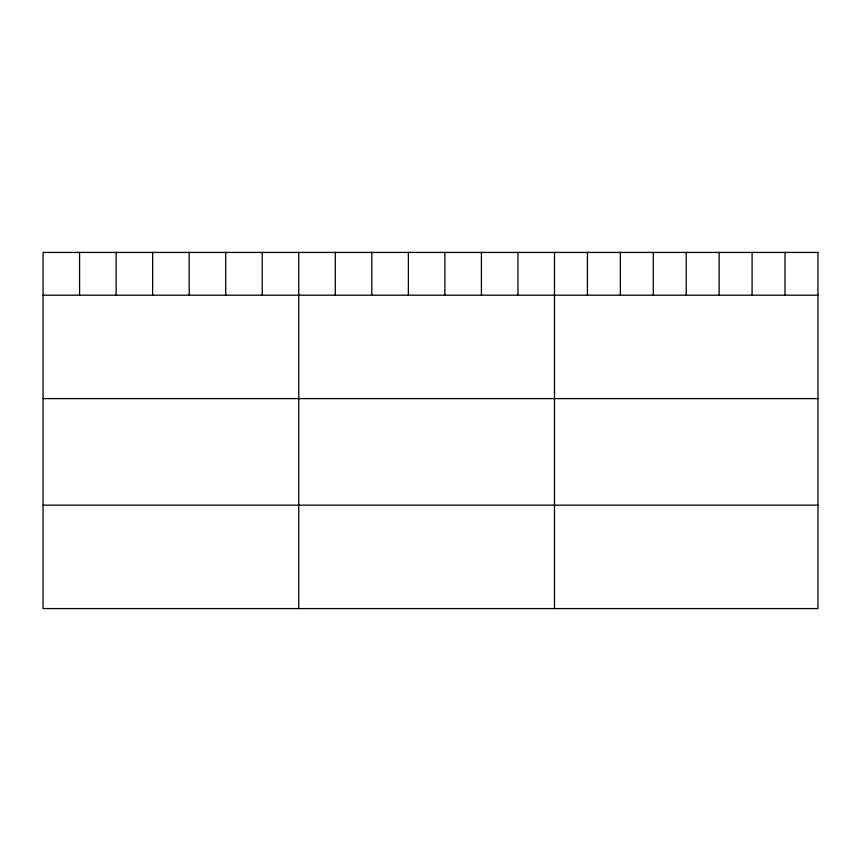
<?xml version="1.0" encoding="UTF-8"?>
<svg xmlns="http://www.w3.org/2000/svg" width="861" height="861" viewBox="0 0 861 861"><rect width="100%" height="100%" fill="white"/><g stroke="black" fill="none" stroke-linecap="round" stroke-linejoin="round"><path stroke-width="1.29" d="M43.05 295.194L817.95 295.194M43.05 398.611L817.95 398.611M43.05 505.159L817.95 505.159M785.017 252.424L785.017 295.194M752.083 252.424L752.083 295.194M719.15 252.424L719.15 295.194M686.217 252.424L686.217 295.194M653.284 252.424L653.284 295.194M620.35 252.424L620.35 295.194M587.417 252.424L587.417 295.194M554.484 252.424L554.484 608.576M517.956 252.424L517.956 295.194M481.417 252.424L481.417 295.194M444.889 252.424L444.889 295.194M408.362 252.424L408.362 295.194M371.834 252.424L371.834 295.194M335.295 252.424L335.295 295.194M298.767 252.424L298.767 608.576M262.239 252.424L262.239 295.194M225.7 252.424L225.7 295.194M189.172 252.424L189.172 295.194M152.645 252.424L152.645 295.194M116.117 252.424L116.117 295.194M79.578 252.424L79.578 295.194M817.95 252.424L43.05 252.424L43.05 608.576L817.95 608.576L817.95 252.424"/></g></svg>
